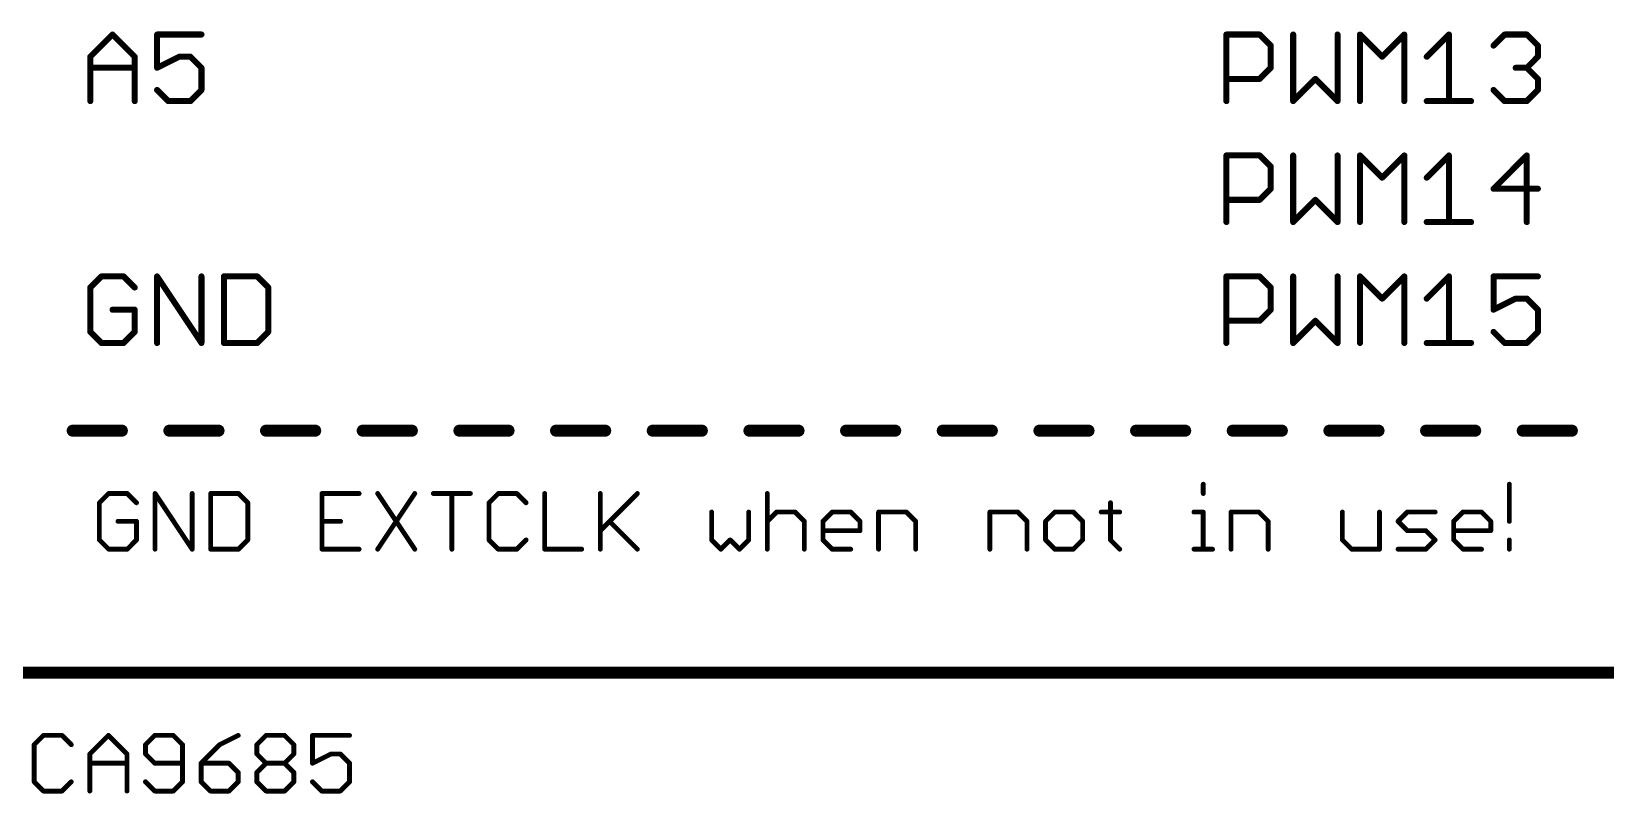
# Model space of a CAD drawing. Extents: x 0 to 264, y 0 to 182.
# Drawn here: x 115.46 to 148.54, y 111.76 to 127.76 of the extents above; entities that cross this region are included whole.
import ezdxf

# ---------------------------------------------------------------- set-up
doc = ezdxf.new("R2010")
doc.units = 0
for name, color, linetype in [('94', 12, 'CONTINUOUS'), ('95', 251, 'CONTINUOUS'), ('96', 251, 'CONTINUOUS')]:
    doc.layers.add(name, color=color, linetype=linetype)

msp = doc.modelspace()

# ---------------------------------------------------------------- linework, layer by layer
at = {"layer": '94'}
for points, const_width in [([(116.3311, 119.38), (117.3622, 119.38)], 0.254), ([(118.3622, 119.38), (119.3933, 119.38)], 0.254), ([(120.3933, 119.38), (121.4244, 119.38)], 0.254), ([(122.4244, 119.38), (123.4556, 119.38)], 0.254), ([(124.4556, 119.38), (125.4867, 119.38)], 0.254), ([(126.4867, 119.38), (127.5178, 119.38)], 0.254), ([(128.5178, 119.38), (129.5489, 119.38)], 0.254), ([(130.5489, 119.38), (131.58, 119.38)], 0.254), ([(132.58, 119.38), (133.6111, 119.38)], 0.254), ([(134.6111, 119.38), (135.6422, 119.38)], 0.254), ([(136.6422, 119.38), (137.6733, 119.38)], 0.254), ([(138.6733, 119.38), (139.7044, 119.38)], 0.254), ([(140.7044, 119.38), (141.7356, 119.38)], 0.254), ([(142.7356, 119.38), (143.7667, 119.38)], 0.254), ([(144.7667, 119.38), (145.7978, 119.38)], 0.254), ([(146.7978, 119.38), (147.8289, 119.38)], 0.254), ([(117.0857, 118.0602), (116.8908, 117.8653)], 0.1016), ([(117.4755, 118.0602), (117.0857, 118.0602)], 0.1016), ([(117.6704, 117.8653), (117.4755, 118.0602)], 0.1016), ([(118.0602, 116.8908), (118.0602, 118.0602)], 0.1016), ([(118.0602, 118.0602), (118.8398, 116.8908)], 0.1016), ([(118.8398, 116.8908), (118.8398, 118.0602)], 0.1016), ([(119.2296, 118.0602), (119.2296, 116.8908)], 0.1016), ([(119.8143, 118.0602), (119.2296, 118.0602)], 0.1016), ([(120.0092, 117.8653), (119.8143, 118.0602)], 0.1016), ([(122.348, 118.0602), (121.5684, 118.0602)], 0.1016), ([(121.5684, 118.0602), (121.5684, 116.8908)], 0.1016), ([(122.7378, 118.0602), (123.5174, 116.8908)], 0.1016), ([(123.5174, 118.0602), (122.7378, 116.8908)], 0.1016), ([(123.9072, 118.0602), (124.6868, 118.0602)], 0.1016), ([(124.297, 116.8908), (124.297, 118.0602)], 0.1016), ([(125.2715, 118.0602), (125.0766, 117.8653)], 0.1016), ([(125.6613, 118.0602), (125.2715, 118.0602)], 0.1016), ([(125.8562, 117.8653), (125.6613, 118.0602)], 0.1016), ([(126.246, 118.0602), (126.246, 116.8908)], 0.1016), ([(127.4154, 118.0602), (127.4154, 116.8908)], 0.1016), ([(127.4154, 117.2806), (128.195, 118.0602)], 0.1016), ([(130.9236, 118.0602), (130.9236, 116.8908)], 0.1016), ([(140.0838, 118.2551), (140.0838, 118.0602)], 0.1016), ([(146.5155, 118.2551), (146.5155, 117.4755)], 0.1016), ([(116.8908, 117.8653), (116.8908, 117.0857)], 0.1016), ([(120.0092, 117.0857), (120.0092, 117.8653)], 0.1016), ([(125.0766, 117.8653), (125.0766, 117.0857)], 0.1016), ([(138.1348, 117.8653), (138.1348, 117.0857)], 0.1016), ([(117.6704, 117.4755), (117.2806, 117.4755)], 0.1016), ([(117.6704, 117.0857), (117.6704, 117.4755)], 0.1016), ([(121.5684, 117.4755), (121.9582, 117.4755)], 0.1016), ([(127.6103, 117.4755), (128.195, 116.8908)], 0.1016), ([(129.7542, 117.6704), (129.7542, 117.0857)], 0.1016), ([(130.5338, 117.0857), (130.5338, 117.6704)], 0.1016), ([(130.9236, 117.4755), (131.1185, 117.6704)], 0.1016), ([(131.1185, 117.6704), (131.5083, 117.6704)], 0.1016), ([(131.5083, 117.6704), (131.7032, 117.4755)], 0.1016), ([(131.7032, 117.4755), (131.7032, 116.8908)], 0.1016), ([(132.093, 117.4755), (132.2879, 117.6704)], 0.1016), ([(132.093, 117.0857), (132.093, 117.4755)], 0.1016), ([(132.2879, 117.6704), (132.6777, 117.6704)], 0.1016), ([(132.6777, 117.6704), (132.8726, 117.4755)], 0.1016), ([(132.8726, 117.4755), (132.8726, 117.2806)], 0.1016), ([(133.2624, 116.8908), (133.2624, 117.6704)], 0.1016), ([(133.2624, 117.6704), (133.8471, 117.6704)], 0.1016), ([(133.8471, 117.6704), (134.042, 117.4755)], 0.1016), ([(134.042, 117.4755), (134.042, 116.8908)], 0.1016), ([(135.6012, 116.8908), (135.6012, 117.6704)], 0.1016), ([(135.6012, 117.6704), (136.1858, 117.6704)], 0.1016), ([(136.1858, 117.6704), (136.3807, 117.4755)], 0.1016), ([(136.3807, 117.4755), (136.3807, 116.8908)], 0.1016), ([(136.9654, 117.6704), (136.7705, 117.4755)], 0.1016), ([(136.7705, 117.4755), (136.7705, 117.0857)], 0.1016), ([(137.3552, 117.6704), (136.9654, 117.6704)], 0.1016), ([(137.5501, 117.4755), (137.3552, 117.6704)], 0.1016), ([(137.5501, 117.0857), (137.5501, 117.4755)], 0.1016), ([(137.9399, 117.6704), (138.3297, 117.6704)], 0.1016), ([(139.8889, 117.6704), (140.0838, 117.6704)], 0.1016), ([(140.0838, 117.6704), (140.0838, 116.8908)], 0.1016), ([(140.6685, 116.8908), (140.6685, 117.6704)], 0.1016), ([(140.6685, 117.6704), (141.2532, 117.6704)], 0.1016), ([(141.2532, 117.6704), (141.4481, 117.4755)], 0.1016), ([(141.4481, 117.4755), (141.4481, 116.8908)], 0.1016), ([(143.0073, 117.6704), (143.0073, 117.0857)], 0.1016), ([(143.7869, 116.8908), (143.7869, 117.6704)], 0.1016), ([(144.1767, 117.4755), (144.3716, 117.6704)], 0.1016), ([(144.3716, 117.2806), (144.1767, 117.4755)], 0.1016), ([(144.3716, 117.6704), (144.9563, 117.6704)], 0.1016), ([(145.3461, 117.4755), (145.541, 117.6704)], 0.1016), ([(145.3461, 117.0857), (145.3461, 117.4755)], 0.1016), ([(145.541, 117.6704), (145.9308, 117.6704)], 0.1016), ([(145.9308, 117.6704), (146.1257, 117.4755)], 0.1016), ([(146.1257, 117.4755), (146.1257, 117.2806)], 0.1016), ([(116.8908, 117.0857), (117.0857, 116.8908)], 0.1016), ([(117.4755, 116.8908), (117.6704, 117.0857)], 0.1016), ([(119.8143, 116.8908), (120.0092, 117.0857)], 0.1016), ([(125.0766, 117.0857), (125.2715, 116.8908)], 0.1016), ([(125.6613, 116.8908), (125.8562, 117.0857)], 0.1016), ([(129.7542, 117.0857), (129.9491, 116.8908)], 0.1016), ([(129.9491, 116.8908), (130.144, 117.0857)], 0.1016), ([(130.144, 117.0857), (130.3389, 116.8908)], 0.1016), ([(130.3389, 116.8908), (130.5338, 117.0857)], 0.1016), ([(132.8726, 117.2806), (132.093, 117.2806)], 0.1016), ([(132.2879, 116.8908), (132.093, 117.0857)], 0.1016), ([(136.7705, 117.0857), (136.9654, 116.8908)], 0.1016), ([(137.3552, 116.8908), (137.5501, 117.0857)], 0.1016), ([(138.1348, 117.0857), (138.3297, 116.8908)], 0.1016), ([(143.0073, 117.0857), (143.2022, 116.8908)], 0.1016), ([(144.7614, 117.2806), (144.3716, 117.2806)], 0.1016), ([(144.9563, 117.0857), (144.7614, 117.2806)], 0.1016), ([(144.7614, 116.8908), (144.9563, 117.0857)], 0.1016), ([(146.1257, 117.2806), (145.3461, 117.2806)], 0.1016), ([(145.541, 116.8908), (145.3461, 117.0857)], 0.1016), ([(146.5155, 117.0857), (146.5155, 116.8908)], 0.1016), ([(117.0857, 116.8908), (117.4755, 116.8908)], 0.1016), ([(119.2296, 116.8908), (119.8143, 116.8908)], 0.1016), ([(121.5684, 116.8908), (122.348, 116.8908)], 0.1016), ([(125.2715, 116.8908), (125.6613, 116.8908)], 0.1016), ([(126.246, 116.8908), (127.0256, 116.8908)], 0.1016), ([(132.6777, 116.8908), (132.2879, 116.8908)], 0.1016), ([(136.9654, 116.8908), (137.3552, 116.8908)], 0.1016), ([(139.8889, 116.8908), (140.2787, 116.8908)], 0.1016), ([(143.2022, 116.8908), (143.7869, 116.8908)], 0.1016), ([(144.1767, 116.8908), (144.7614, 116.8908)], 0.1016), ([(145.9308, 116.8908), (145.541, 116.8908)], 0.1016), ([(149.86, 114.3), (114.3, 114.3)], 0.254)]:
    msp.add_lwpolyline(points, dxfattribs=dict(at, const_width=const_width))
for points, const_width in [([(116.3311, 119.4435, 1), (116.3311, 119.3165)], 0.127), ([(117.3622, 119.3165, 1), (117.3622, 119.4435)], 0.127), ([(118.3622, 119.4435, 1), (118.3622, 119.3165)], 0.127), ([(119.3933, 119.3165, 1), (119.3933, 119.4435)], 0.127), ([(120.3933, 119.4435, 1), (120.3933, 119.3165)], 0.127), ([(121.4244, 119.3165, 1), (121.4244, 119.4435)], 0.127), ([(122.4244, 119.4435, 1), (122.4244, 119.3165)], 0.127), ([(123.4556, 119.3165, 1), (123.4556, 119.4435)], 0.127), ([(124.4556, 119.4435, 1), (124.4556, 119.3165)], 0.127), ([(125.4867, 119.3165, 1), (125.4867, 119.4435)], 0.127), ([(126.4867, 119.4435, 1), (126.4867, 119.3165)], 0.127), ([(127.5178, 119.3165, 1), (127.5178, 119.4435)], 0.127), ([(128.5178, 119.4435, 1), (128.5178, 119.3165)], 0.127), ([(129.5489, 119.3165, 1), (129.5489, 119.4435)], 0.127), ([(130.5489, 119.4435, 1), (130.5489, 119.3165)], 0.127), ([(131.58, 119.3165, 1), (131.58, 119.4435)], 0.127), ([(132.58, 119.4435, 1), (132.58, 119.3165)], 0.127), ([(133.6111, 119.3165, 1), (133.6111, 119.4435)], 0.127), ([(134.6111, 119.4435, 1), (134.6111, 119.3165)], 0.127), ([(135.6422, 119.3165, 1), (135.6422, 119.4435)], 0.127), ([(136.6422, 119.4435, 1), (136.6422, 119.3165)], 0.127), ([(137.6733, 119.3165, 1), (137.6733, 119.4435)], 0.127), ([(138.6733, 119.4435, 1), (138.6733, 119.3165)], 0.127), ([(139.7044, 119.3165, 1), (139.7044, 119.4435)], 0.127), ([(140.7044, 119.4435, 1), (140.7044, 119.3165)], 0.127), ([(141.7356, 119.3165, 1), (141.7356, 119.4435)], 0.127), ([(142.7356, 119.4435, 1), (142.7356, 119.3165)], 0.127), ([(143.7667, 119.3165, 1), (143.7667, 119.4435)], 0.127), ([(144.7667, 119.4435, 1), (144.7667, 119.3165)], 0.127), ([(145.7978, 119.3165, 1), (145.7978, 119.4435)], 0.127), ([(146.7978, 119.4435, 1), (146.7978, 119.3165)], 0.127), ([(147.8289, 119.3165, 1), (147.8289, 119.4435)], 0.127), ([(117.0857, 118.0856, 1), (117.0857, 118.0348)], 0.0508), ([(117.1037, 118.0422, 1), (117.0677, 118.0782)], 0.0508), ([(117.4935, 118.0782, 1), (117.4575, 118.0422)], 0.0508), ([(117.4755, 118.0348, 1), (117.4755, 118.0856)], 0.0508), ([(118.0856, 118.0602, 1), (118.0348, 118.0602)], 0.0508), ([(118.0813, 118.0743, 1), (118.0391, 118.0461)], 0.0508), ([(118.8652, 118.0602, 1), (118.8144, 118.0602)], 0.0508), ([(119.255, 118.0602, 1), (119.2042, 118.0602)], 0.0508), ([(119.2296, 118.0856, 1), (119.2296, 118.0348)], 0.0508), ([(119.8323, 118.0782, 1), (119.7963, 118.0422)], 0.0508), ([(119.8143, 118.0348, 1), (119.8143, 118.0856)], 0.0508), ([(121.5684, 118.0856, 1), (121.5684, 118.0348)], 0.0508), ([(121.5938, 118.0602, 1), (121.543, 118.0602)], 0.0508), ([(122.348, 118.0348, 1), (122.348, 118.0856)], 0.0508), ([(122.7589, 118.0743, 1), (122.7167, 118.0461)], 0.0508), ([(123.5385, 118.0461, 1), (123.4962, 118.0743)], 0.0508), ([(123.9072, 118.0856, 1), (123.9072, 118.0348)], 0.0508), ([(124.3224, 118.0602, 1), (124.2716, 118.0602)], 0.0508), ([(124.6868, 118.0348, 1), (124.6868, 118.0856)], 0.0508), ([(125.2715, 118.0856, 1), (125.2715, 118.0348)], 0.0508), ([(125.2894, 118.0422, 1), (125.2535, 118.0782)], 0.0508), ([(125.6792, 118.0782, 1), (125.6433, 118.0422)], 0.0508), ([(125.6613, 118.0348, 1), (125.6613, 118.0856)], 0.0508), ([(126.2714, 118.0602, 1), (126.2206, 118.0602)], 0.0508), ([(127.4408, 118.0602, 1), (127.39, 118.0602)], 0.0508), ([(128.2129, 118.0422, 1), (128.177, 118.0782)], 0.0508), ([(130.949, 118.0602, 1), (130.8982, 118.0602)], 0.0508), ([(140.1092, 118.2551, 1), (140.0584, 118.2551)], 0.0508), ([(140.0584, 118.0602, 1), (140.1092, 118.0602)], 0.0508), ([(146.5409, 118.2551, 1), (146.4901, 118.2551)], 0.0508), ([(116.8728, 117.8833, 1), (116.9088, 117.8473)], 0.0508), ([(116.9162, 117.8653, 1), (116.8654, 117.8653)], 0.0508), ([(117.6524, 117.8473, 1), (117.6884, 117.8833)], 0.0508), ([(120.0346, 117.8653, 1), (119.9838, 117.8653)], 0.0508), ([(119.9912, 117.8473, 1), (120.0272, 117.8833)], 0.0508), ([(125.0586, 117.8833, 1), (125.0945, 117.8473)], 0.0508), ([(125.102, 117.8653, 1), (125.0512, 117.8653)], 0.0508), ([(125.8382, 117.8473, 1), (125.8741, 117.8833)], 0.0508), ([(138.1602, 117.8653, 1), (138.1094, 117.8653)], 0.0508), ([(117.2806, 117.5009, 1), (117.2806, 117.4501)], 0.0508), ([(117.6958, 117.4755, 1), (117.645, 117.4755)], 0.0508), ([(117.6704, 117.4501, 1), (117.6704, 117.5009)], 0.0508), ([(121.5684, 117.5009, 1), (121.5684, 117.4501)], 0.0508), ([(121.9582, 117.4501, 1), (121.9582, 117.5009)], 0.0508), ([(127.6282, 117.4935, 1), (127.5923, 117.4575)], 0.0508), ([(129.7796, 117.6704, 1), (129.7288, 117.6704)], 0.0508), ([(130.5592, 117.6704, 1), (130.5084, 117.6704)], 0.0508), ([(130.9056, 117.4935, 1), (130.9415, 117.4575)], 0.0508), ([(131.1185, 117.6958, 1), (131.1185, 117.645)], 0.0508), ([(131.1364, 117.6524, 1), (131.1005, 117.6884)], 0.0508), ([(131.5262, 117.6884, 1), (131.4903, 117.6524)], 0.0508), ([(131.5083, 117.645, 1), (131.5083, 117.6958)], 0.0508), ([(131.7286, 117.4755, 1), (131.6778, 117.4755)], 0.0508), ([(131.6852, 117.4575, 1), (131.7211, 117.4935)], 0.0508), ([(132.075, 117.4935, 1), (132.1109, 117.4575)], 0.0508), ([(132.1184, 117.4755, 1), (132.0676, 117.4755)], 0.0508), ([(132.2879, 117.6958, 1), (132.2879, 117.645)], 0.0508), ([(132.3058, 117.6524, 1), (132.2699, 117.6884)], 0.0508), ([(132.6956, 117.6884, 1), (132.6597, 117.6524)], 0.0508), ([(132.6777, 117.645, 1), (132.6777, 117.6958)], 0.0508), ([(132.898, 117.4755, 1), (132.8472, 117.4755)], 0.0508), ([(132.8546, 117.4575, 1), (132.8905, 117.4935)], 0.0508), ([(133.2878, 117.6704, 1), (133.237, 117.6704)], 0.0508), ([(133.2624, 117.6958, 1), (133.2624, 117.645)], 0.0508), ([(133.865, 117.6884, 1), (133.8291, 117.6524)], 0.0508), ([(133.8471, 117.645, 1), (133.8471, 117.6958)], 0.0508), ([(134.0674, 117.4755, 1), (134.0166, 117.4755)], 0.0508), ([(134.024, 117.4575, 1), (134.0599, 117.4935)], 0.0508), ([(135.6266, 117.6704, 1), (135.5758, 117.6704)], 0.0508), ([(135.6012, 117.6958, 1), (135.6012, 117.645)], 0.0508), ([(136.2038, 117.6884, 1), (136.1679, 117.6524)], 0.0508), ([(136.1858, 117.645, 1), (136.1858, 117.6958)], 0.0508), ([(136.4061, 117.4755, 1), (136.3553, 117.4755)], 0.0508), ([(136.3628, 117.4575, 1), (136.3987, 117.4935)], 0.0508), ([(136.7959, 117.4755, 1), (136.7451, 117.4755)], 0.0508), ([(136.7526, 117.4935, 1), (136.7885, 117.4575)], 0.0508), ([(136.9654, 117.6958, 1), (136.9654, 117.645)], 0.0508), ([(136.9834, 117.6524, 1), (136.9475, 117.6884)], 0.0508), ([(137.3732, 117.6884, 1), (137.3373, 117.6524)], 0.0508), ([(137.3552, 117.645, 1), (137.3552, 117.6958)], 0.0508), ([(137.5755, 117.4755, 1), (137.5247, 117.4755)], 0.0508), ([(137.5322, 117.4575, 1), (137.5681, 117.4935)], 0.0508), ([(137.9399, 117.6958, 1), (137.9399, 117.645)], 0.0508), ([(138.3297, 117.645, 1), (138.3297, 117.6958)], 0.0508), ([(139.8889, 117.6958, 1), (139.8889, 117.645)], 0.0508), ([(140.1092, 117.6704, 1), (140.0584, 117.6704)], 0.0508), ([(140.0838, 117.645, 1), (140.0838, 117.6958)], 0.0508), ([(140.6939, 117.6704, 1), (140.6431, 117.6704)], 0.0508), ([(140.6685, 117.6958, 1), (140.6685, 117.645)], 0.0508), ([(141.2712, 117.6884, 1), (141.2353, 117.6524)], 0.0508), ([(141.2532, 117.645, 1), (141.2532, 117.6958)], 0.0508), ([(141.4735, 117.4755, 1), (141.4227, 117.4755)], 0.0508), ([(141.4302, 117.4575, 1), (141.4661, 117.4935)], 0.0508), ([(143.0327, 117.6704, 1), (142.9819, 117.6704)], 0.0508), ([(143.8123, 117.6704, 1), (143.7615, 117.6704)], 0.0508), ([(144.1947, 117.4935, 1), (144.1588, 117.4575)], 0.0508), ([(144.1588, 117.4935, 1), (144.1947, 117.4575)], 0.0508), ([(144.3716, 117.6958, 1), (144.3716, 117.645)], 0.0508), ([(144.3896, 117.6524, 1), (144.3537, 117.6884)], 0.0508), ([(144.9563, 117.645, 1), (144.9563, 117.6958)], 0.0508), ([(145.3715, 117.4755, 1), (145.3207, 117.4755)], 0.0508), ([(145.3282, 117.4935, 1), (145.3641, 117.4575)], 0.0508), ([(145.541, 117.6958, 1), (145.541, 117.645)], 0.0508), ([(145.559, 117.6524, 1), (145.5231, 117.6884)], 0.0508), ([(145.9488, 117.6884, 1), (145.9129, 117.6524)], 0.0508), ([(145.9308, 117.645, 1), (145.9308, 117.6958)], 0.0508), ([(146.1511, 117.4755, 1), (146.1003, 117.4755)], 0.0508), ([(146.1078, 117.4575, 1), (146.1437, 117.4935)], 0.0508), ([(146.4901, 117.4755, 1), (146.5409, 117.4755)], 0.0508), ([(116.9088, 117.1037, 1), (116.8728, 117.0677)], 0.0508), ([(116.8654, 117.0857, 1), (116.9162, 117.0857)], 0.0508), ([(117.645, 117.0857, 1), (117.6958, 117.0857)], 0.0508), ([(117.6884, 117.0677, 1), (117.6524, 117.1037)], 0.0508), ([(119.9838, 117.0857, 1), (120.0346, 117.0857)], 0.0508), ([(120.0272, 117.0677, 1), (119.9912, 117.1037)], 0.0508), ([(125.0945, 117.1037, 1), (125.0586, 117.0677)], 0.0508), ([(125.0512, 117.0857, 1), (125.102, 117.0857)], 0.0508), ([(125.8741, 117.0677, 1), (125.8382, 117.1037)], 0.0508), ([(127.3974, 117.2986, 1), (127.4333, 117.2626)], 0.0508), ([(129.7721, 117.1037, 1), (129.7362, 117.0677)], 0.0508), ([(129.7288, 117.0857, 1), (129.7796, 117.0857)], 0.0508), ([(130.1619, 117.1037, 1), (130.126, 117.0677)], 0.0508), ([(130.1619, 117.0677, 1), (130.126, 117.1037)], 0.0508), ([(130.5084, 117.0857, 1), (130.5592, 117.0857)], 0.0508), ([(130.5517, 117.0677, 1), (130.5158, 117.1037)], 0.0508), ([(132.1109, 117.1037, 1), (132.075, 117.0677)], 0.0508), ([(132.093, 117.306, 1), (132.093, 117.2552)], 0.0508), ([(132.0676, 117.0857, 1), (132.1184, 117.0857)], 0.0508), ([(132.8472, 117.2806, 1), (132.898, 117.2806)], 0.0508), ([(132.8726, 117.2552, 1), (132.8726, 117.306)], 0.0508), ([(136.7885, 117.1037, 1), (136.7526, 117.0677)], 0.0508), ([(136.7451, 117.0857, 1), (136.7959, 117.0857)], 0.0508), ([(137.5247, 117.0857, 1), (137.5755, 117.0857)], 0.0508), ([(137.5681, 117.0677, 1), (137.5322, 117.1037)], 0.0508), ([(138.1528, 117.1037, 1), (138.1169, 117.0677)], 0.0508), ([(138.1094, 117.0857, 1), (138.1602, 117.0857)], 0.0508), ([(143.0253, 117.1037, 1), (142.9894, 117.0677)], 0.0508), ([(142.9819, 117.0857, 1), (143.0327, 117.0857)], 0.0508), ([(144.3716, 117.306, 1), (144.3716, 117.2552)], 0.0508), ([(144.3537, 117.2626, 1), (144.3896, 117.2986)], 0.0508), ([(144.7794, 117.2986, 1), (144.7435, 117.2626)], 0.0508), ([(144.7614, 117.2552, 1), (144.7614, 117.306)], 0.0508), ([(144.9743, 117.0677, 1), (144.9384, 117.1037)], 0.0508), ([(144.9384, 117.0677, 1), (144.9743, 117.1037)], 0.0508), ([(145.3461, 117.306, 1), (145.3461, 117.2552)], 0.0508), ([(145.3641, 117.1037, 1), (145.3282, 117.0677)], 0.0508), ([(145.3207, 117.0857, 1), (145.3715, 117.0857)], 0.0508), ([(146.1003, 117.2806, 1), (146.1511, 117.2806)], 0.0508), ([(146.1257, 117.2552, 1), (146.1257, 117.306)], 0.0508), ([(146.5409, 117.0857, 1), (146.4901, 117.0857)], 0.0508), ([(117.0857, 116.9162, 1), (117.0857, 116.8654)], 0.0508), ([(117.0677, 116.8728, 1), (117.1037, 116.9088)], 0.0508), ([(117.4575, 116.9088, 1), (117.4935, 116.8728)], 0.0508), ([(117.4755, 116.8654, 1), (117.4755, 116.9162)], 0.0508), ([(118.0348, 116.8908, 1), (118.0856, 116.8908)], 0.0508), ([(118.8144, 116.8908, 1), (118.8652, 116.8908)], 0.0508), ([(118.8187, 116.8767, 1), (118.8609, 116.9049)], 0.0508), ([(119.2296, 116.9162, 1), (119.2296, 116.8654)], 0.0508), ([(119.2042, 116.8908, 1), (119.255, 116.8908)], 0.0508), ([(119.7963, 116.9088, 1), (119.8323, 116.8728)], 0.0508), ([(119.8143, 116.8654, 1), (119.8143, 116.9162)], 0.0508), ([(121.5684, 116.9162, 1), (121.5684, 116.8654)], 0.0508), ([(121.543, 116.8908, 1), (121.5938, 116.8908)], 0.0508), ([(122.348, 116.8654, 1), (122.348, 116.9162)], 0.0508), ([(122.7167, 116.9049, 1), (122.7589, 116.8767)], 0.0508), ([(123.4962, 116.8767, 1), (123.5385, 116.9049)], 0.0508), ([(124.2716, 116.8908, 1), (124.3224, 116.8908)], 0.0508), ([(125.2715, 116.9162, 1), (125.2715, 116.8654)], 0.0508), ([(125.2535, 116.8728, 1), (125.2894, 116.9088)], 0.0508), ([(125.6433, 116.9088, 1), (125.6792, 116.8728)], 0.0508), ([(125.6613, 116.8654, 1), (125.6613, 116.9162)], 0.0508), ([(126.246, 116.9162, 1), (126.246, 116.8654)], 0.0508), ([(126.2206, 116.8908, 1), (126.2714, 116.8908)], 0.0508), ([(127.0256, 116.8654, 1), (127.0256, 116.9162)], 0.0508), ([(127.39, 116.8908, 1), (127.4408, 116.8908)], 0.0508), ([(128.177, 116.8728, 1), (128.2129, 116.9088)], 0.0508), ([(129.9311, 116.9088, 1), (129.967, 116.8728)], 0.0508), ([(129.9311, 116.8728, 1), (129.967, 116.9088)], 0.0508), ([(130.3209, 116.9088, 1), (130.3568, 116.8728)], 0.0508), ([(130.3209, 116.8728, 1), (130.3568, 116.9088)], 0.0508), ([(130.8982, 116.8908, 1), (130.949, 116.8908)], 0.0508), ([(131.6778, 116.8908, 1), (131.7286, 116.8908)], 0.0508), ([(132.2879, 116.9162, 1), (132.2879, 116.8654)], 0.0508), ([(132.2699, 116.8728, 1), (132.3058, 116.9088)], 0.0508), ([(132.6777, 116.8654, 1), (132.6777, 116.9162)], 0.0508), ([(133.237, 116.8908, 1), (133.2878, 116.8908)], 0.0508), ([(134.0166, 116.8908, 1), (134.0674, 116.8908)], 0.0508), ([(135.5758, 116.8908, 1), (135.6266, 116.8908)], 0.0508), ([(136.3553, 116.8908, 1), (136.4061, 116.8908)], 0.0508), ([(136.9654, 116.9162, 1), (136.9654, 116.8654)], 0.0508), ([(136.9475, 116.8728, 1), (136.9834, 116.9088)], 0.0508), ([(137.3373, 116.9088, 1), (137.3732, 116.8728)], 0.0508), ([(137.3552, 116.8654, 1), (137.3552, 116.9162)], 0.0508), ([(138.3118, 116.8728, 1), (138.3477, 116.9088)], 0.0508), ([(139.8889, 116.9162, 1), (139.8889, 116.8654)], 0.0508), ([(140.0584, 116.8908, 1), (140.1092, 116.8908)], 0.0508), ([(140.2787, 116.8654, 1), (140.2787, 116.9162)], 0.0508), ([(140.6431, 116.8908, 1), (140.6939, 116.8908)], 0.0508), ([(141.4227, 116.8908, 1), (141.4735, 116.8908)], 0.0508), ([(143.2022, 116.9162, 1), (143.2022, 116.8654)], 0.0508), ([(143.1843, 116.8728, 1), (143.2202, 116.9088)], 0.0508), ([(143.7615, 116.8908, 1), (143.8123, 116.8908)], 0.0508), ([(143.7869, 116.8654, 1), (143.7869, 116.9162)], 0.0508), ([(144.1767, 116.9162, 1), (144.1767, 116.8654)], 0.0508), ([(144.7435, 116.9088, 1), (144.7794, 116.8728)], 0.0508), ([(144.7614, 116.8654, 1), (144.7614, 116.9162)], 0.0508), ([(145.541, 116.9162, 1), (145.541, 116.8654)], 0.0508), ([(145.5231, 116.8728, 1), (145.559, 116.9088)], 0.0508), ([(145.9308, 116.8654, 1), (145.9308, 116.9162)], 0.0508), ([(146.4901, 116.8908, 1), (146.5409, 116.8908)], 0.0508)]:
    msp.add_lwpolyline(points, format="xyb", dxfattribs=dict(at, const_width=const_width))
at = {"layer": '95', "const_width": 0.127}
for points in [[(116.7003, 127.2336), (117.1664, 127.6997)], [(117.1664, 127.6997), (117.6324, 127.2336)], [(119.0357, 127.6997), (118.1036, 127.6997)], [(118.1036, 127.6997), (118.1036, 127.0006)], [(140.5703, 126.3015), (140.5703, 127.6997)], [(140.5703, 127.6997), (141.2694, 127.6997)], [(141.2694, 127.6997), (141.5024, 127.4667)], [(141.9736, 127.6997), (141.9736, 126.3015)], [(142.9057, 126.3015), (142.9057, 127.6997)], [(143.3769, 126.3015), (143.3769, 127.6997)], [(143.3769, 127.6997), (143.8429, 127.2336)], [(143.8429, 127.2336), (144.309, 127.6997)], [(144.309, 127.6997), (144.309, 126.3015)], [(144.7801, 127.2336), (145.2462, 127.6997)], [(145.2462, 127.6997), (145.2462, 126.3015)], [(146.1834, 127.4667), (146.4164, 127.6997)], [(146.4164, 127.6997), (146.8825, 127.6997)], [(146.8825, 127.6997), (147.1155, 127.4667)], [(141.5024, 127.4667), (141.5024, 127.0006)], [(147.1155, 127.4667), (147.1155, 127.2336)], [(116.7003, 126.3015), (116.7003, 127.2336)], [(116.7003, 127.0006), (117.6324, 127.0006)], [(117.6324, 127.2336), (117.6324, 126.3015)], [(118.1036, 127.0006), (118.5696, 127.2336)], [(118.5696, 127.2336), (118.8027, 127.2336)], [(118.8027, 127.2336), (119.0357, 127.0006)], [(119.0357, 127.0006), (119.0357, 126.5345)], [(141.5024, 127.0006), (141.2694, 126.7676)], [(146.8825, 127.0006), (146.6495, 127.0006)], [(147.1155, 127.2336), (146.8825, 127.0006)], [(146.8825, 127.0006), (147.1155, 126.7676)], [(141.2694, 126.7676), (140.5703, 126.7676)], [(141.9736, 126.3015), (142.4396, 126.7676)], [(142.4396, 126.7676), (142.9057, 126.3015)], [(147.1155, 126.7676), (147.1155, 126.5345)], [(118.3366, 126.3015), (118.1036, 126.5345)], [(118.8027, 126.3015), (118.3366, 126.3015)], [(119.0357, 126.5345), (118.8027, 126.3015)], [(144.7801, 126.3015), (145.7123, 126.3015)], [(146.4164, 126.3015), (146.1834, 126.5345)], [(146.8825, 126.3015), (146.4164, 126.3015)], [(147.1155, 126.5345), (146.8825, 126.3015)], [(140.5703, 123.7615), (140.5703, 125.1597)], [(140.5703, 125.1597), (141.2694, 125.1597)], [(141.2694, 125.1597), (141.5024, 124.9267)], [(141.9736, 125.1597), (141.9736, 123.7615)], [(142.9057, 123.7615), (142.9057, 125.1597)], [(143.3769, 123.7615), (143.3769, 125.1597)], [(143.3769, 125.1597), (143.8429, 124.6936)], [(143.8429, 124.6936), (144.309, 125.1597)], [(144.309, 125.1597), (144.309, 123.7615)], [(144.7801, 124.6936), (145.2462, 125.1597)], [(145.2462, 125.1597), (145.2462, 123.7615)], [(146.8825, 125.1597), (146.1834, 124.4606)], [(146.8825, 123.7615), (146.8825, 125.1597)], [(141.5024, 124.9267), (141.5024, 124.4606)], [(141.5024, 124.4606), (141.2694, 124.2276)], [(146.1834, 124.4606), (147.1155, 124.4606)], [(141.2694, 124.2276), (140.5703, 124.2276)], [(141.9736, 123.7615), (142.4396, 124.2276)], [(142.4396, 124.2276), (142.9057, 123.7615)], [(144.7801, 123.7615), (145.7123, 123.7615)], [(116.9333, 122.6197), (116.7003, 122.3867)], [(116.7003, 122.3867), (116.7003, 121.4545)], [(117.3994, 122.6197), (116.9333, 122.6197)], [(117.6324, 122.3867), (117.3994, 122.6197)], [(118.1036, 121.2215), (118.1036, 122.6197)], [(118.1036, 122.6197), (119.0357, 121.2215)], [(119.0357, 121.2215), (119.0357, 122.6197)], [(119.5069, 122.6197), (119.5069, 121.2215)], [(120.206, 122.6197), (119.5069, 122.6197)], [(120.439, 122.3867), (120.206, 122.6197)], [(120.439, 121.4545), (120.439, 122.3867)], [(140.5703, 121.2215), (140.5703, 122.6197)], [(140.5703, 122.6197), (141.2694, 122.6197)], [(141.2694, 122.6197), (141.5024, 122.3867)], [(141.5024, 122.3867), (141.5024, 121.9206)], [(141.9736, 122.6197), (141.9736, 121.2215)], [(142.9057, 121.2215), (142.9057, 122.6197)], [(143.3769, 121.2215), (143.3769, 122.6197)], [(143.3769, 122.6197), (143.8429, 122.1536)], [(143.8429, 122.1536), (144.309, 122.6197)], [(144.309, 122.6197), (144.309, 121.2215)], [(144.7801, 122.1536), (145.2462, 122.6197)], [(145.2462, 122.6197), (145.2462, 121.2215)], [(147.1155, 122.6197), (146.1834, 122.6197)], [(146.1834, 122.6197), (146.1834, 121.9206)], [(146.1834, 121.9206), (146.6495, 122.1536)], [(146.6495, 122.1536), (146.8825, 122.1536)], [(146.8825, 122.1536), (147.1155, 121.9206)], [(117.6324, 121.9206), (117.1664, 121.9206)], [(117.6324, 121.4545), (117.6324, 121.9206)], [(141.2694, 121.6876), (140.5703, 121.6876)], [(141.5024, 121.9206), (141.2694, 121.6876)], [(141.9736, 121.2215), (142.4396, 121.6876)], [(142.4396, 121.6876), (142.9057, 121.2215)], [(147.1155, 121.9206), (147.1155, 121.4545)], [(116.7003, 121.4545), (116.9333, 121.2215)], [(117.3994, 121.2215), (117.6324, 121.4545)], [(120.206, 121.2215), (120.439, 121.4545)], [(146.4164, 121.2215), (146.1834, 121.4545)], [(147.1155, 121.4545), (146.8825, 121.2215)], [(116.9333, 121.2215), (117.3994, 121.2215)], [(119.5069, 121.2215), (120.206, 121.2215)], [(144.7801, 121.2215), (145.7123, 121.2215)], [(146.8825, 121.2215), (146.4164, 121.2215)]]:
    msp.add_lwpolyline(points, dxfattribs=at)
at = {"layer": '95', "const_width": 0.0635}
for points in [[(117.1888, 127.7221, 1), (117.1439, 127.6772)], [(117.1888, 127.6772, 1), (117.1439, 127.7221)], [(118.1353, 127.6997, 1), (118.0718, 127.6997)], [(118.1036, 127.7314, 1), (118.1036, 127.6679)], [(119.0357, 127.6679, 1), (119.0357, 127.7314)], [(140.5703, 127.7314, 1), (140.5703, 127.6679)], [(140.6021, 127.6997, 1), (140.5386, 127.6997)], [(141.2919, 127.7221, 1), (141.2469, 127.6772)], [(141.2694, 127.6679, 1), (141.2694, 127.7314)], [(142.0053, 127.6997, 1), (141.9418, 127.6997)], [(142.9375, 127.6997, 1), (142.874, 127.6997)], [(143.4086, 127.6997, 1), (143.3451, 127.6997)], [(143.3993, 127.7221, 1), (143.3544, 127.6772)], [(144.3407, 127.6997, 1), (144.2772, 127.6997)], [(144.3314, 127.6772, 1), (144.2865, 127.7221)], [(145.278, 127.6997, 1), (145.2145, 127.6997)], [(145.2687, 127.6772, 1), (145.2237, 127.7221)], [(146.4164, 127.7314, 1), (146.4164, 127.6679)], [(146.4389, 127.6772, 1), (146.394, 127.7221)], [(146.905, 127.7221, 1), (146.8601, 127.6772)], [(146.8825, 127.6679, 1), (146.8825, 127.7314)], [(141.5342, 127.4667, 1), (141.4707, 127.4667)], [(141.48, 127.4442, 1), (141.5249, 127.4891)], [(146.161, 127.4891, 1), (146.2059, 127.4442)], [(147.1473, 127.4667, 1), (147.0838, 127.4667)], [(147.0931, 127.4442, 1), (147.138, 127.4891)], [(116.7321, 127.2336, 1), (116.6685, 127.2336)], [(116.6778, 127.2561, 1), (116.7228, 127.2112)], [(116.7003, 127.0323, 1), (116.7003, 126.9688)], [(117.6642, 127.2336, 1), (117.6007, 127.2336)], [(117.61, 127.2112, 1), (117.6549, 127.2561)], [(117.6324, 126.9688, 1), (117.6324, 127.0323)], [(118.0718, 127.0006, 1), (118.1353, 127.0006)], [(118.0894, 127.029, 1), (118.1178, 126.9722)], [(118.5696, 127.2654, 1), (118.5696, 127.2019)], [(118.5838, 127.2052, 1), (118.5554, 127.262)], [(118.8251, 127.2561, 1), (118.7802, 127.2112)], [(118.8027, 127.2019, 1), (118.8027, 127.2654)], [(119.0675, 127.0006, 1), (119.004, 127.0006)], [(119.0133, 126.9781, 1), (119.0582, 127.023)], [(141.4707, 127.0006, 1), (141.5342, 127.0006)], [(141.5249, 126.9781, 1), (141.48, 127.023)], [(143.8205, 127.2561, 1), (143.8654, 127.2112)], [(143.8205, 127.2112, 1), (143.8654, 127.2561)], [(144.7577, 127.2561, 1), (144.8026, 127.2112)], [(146.6495, 127.0323, 1), (146.6495, 126.9688)], [(146.905, 127.023, 1), (146.8601, 126.9781)], [(146.8601, 127.023, 1), (146.905, 126.9781)], [(146.8825, 126.9688, 1), (146.8825, 127.0323)], [(147.0838, 127.2336, 1), (147.1473, 127.2336)], [(147.138, 127.2112, 1), (147.0931, 127.2561)], [(140.5703, 126.7993, 1), (140.5703, 126.7358)], [(141.2469, 126.79, 1), (141.2919, 126.7451)], [(141.2694, 126.7358, 1), (141.2694, 126.7993)], [(142.4621, 126.79, 1), (142.4172, 126.7451)], [(142.4621, 126.7451, 1), (142.4172, 126.79)], [(147.1473, 126.7676, 1), (147.0838, 126.7676)], [(147.0931, 126.7451, 1), (147.138, 126.79)], [(118.126, 126.557, 1), (118.0811, 126.5121)], [(118.3366, 126.3333, 1), (118.3366, 126.2698)], [(118.3142, 126.279, 1), (118.3591, 126.324)], [(118.7802, 126.324, 1), (118.8251, 126.279)], [(118.8027, 126.2698, 1), (118.8027, 126.3333)], [(119.004, 126.5345, 1), (119.0675, 126.5345)], [(119.0582, 126.5121, 1), (119.0133, 126.557)], [(141.9511, 126.324, 1), (141.996, 126.279)], [(142.8833, 126.279, 1), (142.9282, 126.324)], [(144.7801, 126.3333, 1), (144.7801, 126.2698)], [(145.7123, 126.2698, 1), (145.7123, 126.3333)], [(146.2059, 126.557, 1), (146.161, 126.5121)], [(146.4164, 126.3333, 1), (146.4164, 126.2698)], [(146.394, 126.279, 1), (146.4389, 126.324)], [(146.8601, 126.324, 1), (146.905, 126.279)], [(146.8825, 126.2698, 1), (146.8825, 126.3333)], [(147.0838, 126.5345, 1), (147.1473, 126.5345)], [(147.138, 126.5121, 1), (147.0931, 126.557)], [(116.6685, 126.3015, 1), (116.7321, 126.3015)], [(117.6007, 126.3015, 1), (117.6642, 126.3015)], [(140.5386, 126.3015, 1), (140.6021, 126.3015)], [(141.9418, 126.3015, 1), (142.0053, 126.3015)], [(142.874, 126.3015, 1), (142.9375, 126.3015)], [(143.3451, 126.3015, 1), (143.4086, 126.3015)], [(144.2772, 126.3015, 1), (144.3407, 126.3015)], [(145.2145, 126.3015, 1), (145.278, 126.3015)], [(140.5703, 125.1914, 1), (140.5703, 125.1279)], [(140.6021, 125.1597, 1), (140.5386, 125.1597)], [(141.2919, 125.1821, 1), (141.2469, 125.1372)], [(141.2694, 125.1279, 1), (141.2694, 125.1914)], [(142.0053, 125.1597, 1), (141.9418, 125.1597)], [(142.9375, 125.1597, 1), (142.874, 125.1597)], [(143.4086, 125.1597, 1), (143.3451, 125.1597)], [(143.3993, 125.1821, 1), (143.3544, 125.1372)], [(144.3407, 125.1597, 1), (144.2772, 125.1597)], [(144.3314, 125.1372, 1), (144.2865, 125.1821)], [(145.278, 125.1597, 1), (145.2145, 125.1597)], [(145.2687, 125.1372, 1), (145.2237, 125.1821)], [(146.9143, 125.1597, 1), (146.8508, 125.1597)], [(146.905, 125.1372, 1), (146.8601, 125.1821)], [(141.5342, 124.9267, 1), (141.4707, 124.9267)], [(141.48, 124.9042, 1), (141.5249, 124.9491)], [(143.8205, 124.7161, 1), (143.8654, 124.6712)], [(143.8205, 124.6712, 1), (143.8654, 124.7161)], [(144.7577, 124.7161, 1), (144.8026, 124.6712)], [(141.4707, 124.4606, 1), (141.5342, 124.4606)], [(141.5249, 124.4381, 1), (141.48, 124.483)], [(146.1834, 124.4923, 1), (146.1834, 124.4288)], [(146.161, 124.483, 1), (146.2059, 124.4381)], [(147.1155, 124.4288, 1), (147.1155, 124.4923)], [(140.5703, 124.2593, 1), (140.5703, 124.1958)], [(141.2469, 124.25, 1), (141.2919, 124.2051)], [(141.2694, 124.1958, 1), (141.2694, 124.2593)], [(142.4621, 124.25, 1), (142.4172, 124.2051)], [(142.4621, 124.2051, 1), (142.4172, 124.25)], [(140.5386, 123.7615, 1), (140.6021, 123.7615)], [(141.9511, 123.784, 1), (141.996, 123.739)], [(141.9418, 123.7615, 1), (142.0053, 123.7615)], [(142.874, 123.7615, 1), (142.9375, 123.7615)], [(142.8833, 123.739, 1), (142.9282, 123.784)], [(143.3451, 123.7615, 1), (143.4086, 123.7615)], [(144.2772, 123.7615, 1), (144.3407, 123.7615)], [(144.7801, 123.7933, 1), (144.7801, 123.7298)], [(145.2145, 123.7615, 1), (145.278, 123.7615)], [(145.7123, 123.7298, 1), (145.7123, 123.7933)], [(146.8508, 123.7615, 1), (146.9143, 123.7615)], [(116.7321, 122.3867, 1), (116.6685, 122.3867)], [(116.6778, 122.4091, 1), (116.7228, 122.3642)], [(116.9333, 122.6514, 1), (116.9333, 122.5879)], [(116.9558, 122.5972, 1), (116.9109, 122.6421)], [(117.4218, 122.6421, 1), (117.3769, 122.5972)], [(117.3994, 122.5879, 1), (117.3994, 122.6514)], [(117.61, 122.3642, 1), (117.6549, 122.4091)], [(118.1353, 122.6197, 1), (118.0718, 122.6197)], [(118.13, 122.6373, 1), (118.0772, 122.6021)], [(119.0675, 122.6197, 1), (119.004, 122.6197)], [(119.5386, 122.6197, 1), (119.4751, 122.6197)], [(119.5069, 122.6514, 1), (119.5069, 122.5879)], [(120.2284, 122.6421, 1), (120.1835, 122.5972)], [(120.206, 122.5879, 1), (120.206, 122.6514)], [(120.4707, 122.3867, 1), (120.4072, 122.3867)], [(120.4165, 122.3642, 1), (120.4614, 122.4091)], [(140.5703, 122.6514, 1), (140.5703, 122.5879)], [(140.6021, 122.6197, 1), (140.5386, 122.6197)], [(141.2919, 122.6421, 1), (141.2469, 122.5972)], [(141.2694, 122.5879, 1), (141.2694, 122.6514)], [(141.5342, 122.3867, 1), (141.4707, 122.3867)], [(141.48, 122.3642, 1), (141.5249, 122.4091)], [(142.0053, 122.6197, 1), (141.9418, 122.6197)], [(142.9375, 122.6197, 1), (142.874, 122.6197)], [(143.4086, 122.6197, 1), (143.3451, 122.6197)], [(143.3993, 122.6421, 1), (143.3544, 122.5972)], [(144.3407, 122.6197, 1), (144.2772, 122.6197)], [(144.3314, 122.5972, 1), (144.2865, 122.6421)], [(145.278, 122.6197, 1), (145.2145, 122.6197)], [(145.2687, 122.5972, 1), (145.2237, 122.6421)], [(146.1834, 122.6514, 1), (146.1834, 122.5879)], [(146.2152, 122.6197, 1), (146.1517, 122.6197)], [(147.1155, 122.5879, 1), (147.1155, 122.6514)], [(143.8205, 122.1761, 1), (143.8654, 122.1312)], [(143.8205, 122.1312, 1), (143.8654, 122.1761)], [(144.7577, 122.1761, 1), (144.8026, 122.1312)], [(146.6495, 122.1854, 1), (146.6495, 122.1219)], [(146.6637, 122.1252, 1), (146.6353, 122.182)], [(146.905, 122.1761, 1), (146.8601, 122.1312)], [(146.8825, 122.1219, 1), (146.8825, 122.1854)], [(117.1664, 121.9523, 1), (117.1664, 121.8888)], [(117.6642, 121.9206, 1), (117.6007, 121.9206)], [(117.6324, 121.8888, 1), (117.6324, 121.9523)], [(140.5703, 121.7193, 1), (140.5703, 121.6558)], [(141.2469, 121.71, 1), (141.2919, 121.6651)], [(141.2694, 121.6558, 1), (141.2694, 121.7193)], [(141.4707, 121.9206, 1), (141.5342, 121.9206)], [(141.5249, 121.8981, 1), (141.48, 121.943)], [(142.4621, 121.71, 1), (142.4172, 121.6651)], [(142.4621, 121.6651, 1), (142.4172, 121.71)], [(146.1692, 121.949, 1), (146.1976, 121.8922)], [(146.1517, 121.9206, 1), (146.2152, 121.9206)], [(147.1473, 121.9206, 1), (147.0838, 121.9206)], [(147.0931, 121.8981, 1), (147.138, 121.943)], [(116.6685, 121.4545, 1), (116.7321, 121.4545)], [(116.7228, 121.477, 1), (116.6778, 121.4321)], [(117.6007, 121.4545, 1), (117.6642, 121.4545)], [(117.6549, 121.4321, 1), (117.61, 121.477)], [(120.4072, 121.4545, 1), (120.4707, 121.4545)], [(120.4614, 121.4321, 1), (120.4165, 121.477)], [(146.2059, 121.477, 1), (146.161, 121.4321)], [(147.0838, 121.4545, 1), (147.1473, 121.4545)], [(147.138, 121.4321, 1), (147.0931, 121.477)], [(116.9333, 121.2533, 1), (116.9333, 121.1898)], [(116.9109, 121.199, 1), (116.9558, 121.244)], [(117.3769, 121.244, 1), (117.4218, 121.199)], [(117.3994, 121.1898, 1), (117.3994, 121.2533)], [(118.0718, 121.2215, 1), (118.1353, 121.2215)], [(119.004, 121.2215, 1), (119.0675, 121.2215)], [(119.0093, 121.2039, 1), (119.0621, 121.2391)], [(119.4751, 121.2215, 1), (119.5386, 121.2215)], [(119.5069, 121.2533, 1), (119.5069, 121.1898)], [(120.1835, 121.244, 1), (120.2284, 121.199)], [(120.206, 121.1898, 1), (120.206, 121.2533)], [(140.5386, 121.2215, 1), (140.6021, 121.2215)], [(141.9511, 121.244, 1), (141.996, 121.199)], [(141.9418, 121.2215, 1), (142.0053, 121.2215)], [(142.874, 121.2215, 1), (142.9375, 121.2215)], [(142.8833, 121.199, 1), (142.9282, 121.244)], [(143.3451, 121.2215, 1), (143.4086, 121.2215)], [(144.2772, 121.2215, 1), (144.3407, 121.2215)], [(144.7801, 121.2533, 1), (144.7801, 121.1898)], [(145.2145, 121.2215, 1), (145.278, 121.2215)], [(145.7123, 121.1898, 1), (145.7123, 121.2533)], [(146.4164, 121.2533, 1), (146.4164, 121.1898)], [(146.394, 121.199, 1), (146.4389, 121.244)], [(146.8601, 121.244, 1), (146.905, 121.199)], [(146.8825, 121.1898, 1), (146.8825, 121.2533)]]:
    msp.add_lwpolyline(points, format="xyb", dxfattribs=at)
at = {"layer": '96', "const_width": 0.0508}
for points in [[(115.5022, 112.8033, 1), (115.5382, 112.7673)], [(115.5456, 112.7853, 1), (115.4948, 112.7853)], [(115.7151, 113.0056, 1), (115.7151, 112.9548)], [(115.7331, 112.9622, 1), (115.6971, 112.9982)], [(116.1229, 112.9982, 1), (116.0869, 112.9622)], [(116.1049, 112.9548, 1), (116.1049, 113.0056)], [(116.2818, 112.7673, 1), (116.3178, 112.8033)], [(117.0974, 112.9982, 1), (117.0614, 112.9622)], [(117.0974, 112.9622, 1), (117.0614, 112.9982)], [(117.841, 112.8033, 1), (117.877, 112.7673)], [(117.8844, 112.7853, 1), (117.8336, 112.7853)], [(118.0539, 113.0056, 1), (118.0539, 112.9548)], [(118.0718, 112.9622, 1), (118.0359, 112.9982)], [(118.4616, 112.9982, 1), (118.4257, 112.9622)], [(118.4437, 112.9548, 1), (118.4437, 113.0056)], [(118.664, 112.7853, 1), (118.6132, 112.7853)], [(118.6206, 112.7673, 1), (118.6565, 112.8033)], [(119.4068, 112.808, 1), (119.4295, 112.7626)], [(119.4361, 112.7673, 1), (119.4002, 112.8033)], [(119.8193, 112.9575, 1), (119.7966, 113.0029)], [(120.1798, 112.8033, 1), (120.2157, 112.7673)], [(120.2232, 112.7853, 1), (120.1724, 112.7853)], [(120.3927, 113.0056, 1), (120.3927, 112.9548)], [(120.4106, 112.9622, 1), (120.3747, 112.9982)], [(120.8004, 112.9982, 1), (120.7645, 112.9622)], [(120.7825, 112.9548, 1), (120.7825, 113.0056)], [(121.0028, 112.7853, 1), (120.952, 112.7853)], [(120.9594, 112.7673, 1), (120.9953, 112.8033)], [(121.3672, 113.0056, 1), (121.3672, 112.9548)], [(121.3926, 112.9802, 1), (121.3418, 112.9802)], [(122.1468, 112.9548, 1), (122.1468, 113.0056)], [(116.6716, 112.6084, 1), (116.7076, 112.5724)], [(116.715, 112.5904, 1), (116.6642, 112.5904)], [(117.4946, 112.5904, 1), (117.4438, 112.5904)], [(117.4512, 112.5724, 1), (117.4872, 112.6084)], [(117.877, 112.6084, 1), (117.841, 112.5724)], [(117.8336, 112.5904, 1), (117.8844, 112.5904)], [(120.2157, 112.6084, 1), (120.1798, 112.5724)], [(120.1724, 112.5904, 1), (120.2232, 112.5904)], [(120.952, 112.5904, 1), (121.0028, 112.5904)], [(120.9953, 112.5724, 1), (120.9594, 112.6084)], [(121.757, 112.6158, 1), (121.757, 112.565)], [(121.7683, 112.5677, 1), (121.7456, 112.6131)], [(121.9698, 112.6084, 1), (121.9339, 112.5724)], [(121.9519, 112.565, 1), (121.9519, 112.6158)], [(116.6896, 112.4209, 1), (116.6896, 112.3701)], [(117.4692, 112.3701, 1), (117.4692, 112.4209)], [(118.0539, 112.4209, 1), (118.0539, 112.3701)], [(118.0359, 112.3775, 1), (118.0718, 112.4135)], [(118.6386, 112.3701, 1), (118.6386, 112.4209)], [(119.0104, 112.4135, 1), (119.0463, 112.3775)], [(119.0538, 112.3955, 1), (119.003, 112.3955)], [(119.0284, 112.4209, 1), (119.0284, 112.3701)], [(119.631, 112.4135, 1), (119.5951, 112.3775)], [(119.6131, 112.3701, 1), (119.6131, 112.4209)], [(119.8334, 112.2006, 1), (119.7826, 112.2006)], [(119.79, 112.1826, 1), (119.8259, 112.2186)], [(120.1798, 112.2186, 1), (120.2157, 112.1826)], [(120.2232, 112.2006, 1), (120.1724, 112.2006)], [(120.3927, 112.4209, 1), (120.3927, 112.3701)], [(120.4106, 112.3775, 1), (120.3747, 112.4135)], [(120.3747, 112.3775, 1), (120.4106, 112.4135)], [(120.8004, 112.4135, 1), (120.7645, 112.3775)], [(120.7645, 112.4135, 1), (120.8004, 112.3775)], [(120.7825, 112.3701, 1), (120.7825, 112.4209)], [(121.0028, 112.2006, 1), (120.952, 112.2006)], [(120.9594, 112.1826, 1), (120.9953, 112.2186)], [(121.3558, 112.4182, 1), (121.3785, 112.3728)], [(121.3418, 112.3955, 1), (121.3926, 112.3955)], [(122.1722, 112.3955, 1), (122.1214, 112.3955)], [(122.1288, 112.3775, 1), (122.1647, 112.4135)], [(115.5382, 112.0237, 1), (115.5022, 111.9877)], [(115.4948, 112.0057, 1), (115.5456, 112.0057)], [(115.7151, 111.8362, 1), (115.7151, 111.7854)], [(115.6971, 111.7928, 1), (115.7331, 111.8288)], [(116.0869, 111.8288, 1), (116.1229, 111.7928)], [(116.1049, 111.7854, 1), (116.1049, 111.8362)], [(116.3178, 111.9877, 1), (116.2818, 112.0237)], [(116.6642, 111.8108, 1), (116.715, 111.8108)], [(117.4438, 111.8108, 1), (117.4946, 111.8108)], [(117.877, 112.0237, 1), (117.841, 111.9877)], [(118.0539, 111.8362, 1), (118.0539, 111.7854)], [(118.0359, 111.7928, 1), (118.0718, 111.8288)], [(118.4257, 111.8288, 1), (118.4616, 111.7928)], [(118.4437, 111.7854, 1), (118.4437, 111.8362)], [(118.6132, 112.0057, 1), (118.664, 112.0057)], [(118.6565, 111.9877, 1), (118.6206, 112.0237)], [(119.0463, 112.0237, 1), (119.0104, 111.9877)], [(119.003, 112.0057, 1), (119.0538, 112.0057)], [(119.2233, 111.8362, 1), (119.2233, 111.7854)], [(119.2053, 111.7928, 1), (119.2412, 111.8288)], [(119.5951, 111.8288, 1), (119.631, 111.7928)], [(119.6131, 111.7854, 1), (119.6131, 111.8362)], [(119.7826, 112.0057, 1), (119.8334, 112.0057)], [(119.8259, 111.9877, 1), (119.79, 112.0237)], [(120.2157, 112.0237, 1), (120.1798, 111.9877)], [(120.1724, 112.0057, 1), (120.2232, 112.0057)], [(120.3927, 111.8362, 1), (120.3927, 111.7854)], [(120.3747, 111.7928, 1), (120.4106, 111.8288)], [(120.7645, 111.8288, 1), (120.8004, 111.7928)], [(120.7825, 111.7854, 1), (120.7825, 111.8362)], [(120.952, 112.0057, 1), (121.0028, 112.0057)], [(120.9953, 111.9877, 1), (120.9594, 112.0237)], [(121.3851, 112.0237, 1), (121.3492, 111.9877)], [(121.5621, 111.8362, 1), (121.5621, 111.7854)], [(121.5441, 111.7928, 1), (121.58, 111.8288)], [(121.9339, 111.8288, 1), (121.9698, 111.7928)], [(121.9519, 111.7854, 1), (121.9519, 111.8362)], [(122.1214, 112.0057, 1), (122.1722, 112.0057)], [(122.1647, 111.9877, 1), (122.1288, 112.0237)]]:
    msp.add_lwpolyline(points, format="xyb", dxfattribs=at)
at = {"layer": '96', "const_width": 0.1016}
for points in [[(115.7151, 112.9802), (115.5202, 112.7853)], [(115.5202, 112.7853), (115.5202, 112.0057)], [(116.1049, 112.9802), (115.7151, 112.9802)], [(116.2998, 112.7853), (116.1049, 112.9802)], [(116.6896, 112.5904), (117.0794, 112.9802)], [(117.0794, 112.9802), (117.4692, 112.5904)], [(118.0539, 112.9802), (117.859, 112.7853)], [(117.859, 112.7853), (117.859, 112.5904)], [(118.4437, 112.9802), (118.0539, 112.9802)], [(118.6386, 112.7853), (118.4437, 112.9802)], [(118.6386, 112.0057), (118.6386, 112.7853)], [(119.4182, 112.7853), (119.0284, 112.3955)], [(119.808, 112.9802), (119.4182, 112.7853)], [(120.1978, 112.7853), (120.3927, 112.9802)], [(120.1978, 112.5904), (120.1978, 112.7853)], [(120.3927, 112.9802), (120.7825, 112.9802)], [(120.7825, 112.9802), (120.9774, 112.7853)], [(120.9774, 112.7853), (120.9774, 112.5904)], [(122.1468, 112.9802), (121.3672, 112.9802)], [(121.3672, 112.9802), (121.3672, 112.3955)], [(116.6896, 111.8108), (116.6896, 112.5904)], [(117.4692, 112.5904), (117.4692, 111.8108)], [(117.859, 112.5904), (118.0539, 112.3955)], [(120.3927, 112.3955), (120.1978, 112.5904)], [(120.9774, 112.5904), (120.7825, 112.3955)], [(121.3672, 112.3955), (121.757, 112.5904)], [(121.757, 112.5904), (121.9519, 112.5904)], [(121.9519, 112.5904), (122.1468, 112.3955)], [(116.6896, 112.3955), (117.4692, 112.3955)], [(118.0539, 112.3955), (118.6386, 112.3955)], [(119.0284, 112.3955), (119.0284, 112.0057)], [(119.6131, 112.3955), (119.0284, 112.3955)], [(119.808, 112.2006), (119.6131, 112.3955)], [(119.808, 112.0057), (119.808, 112.2006)], [(120.1978, 112.2006), (120.3927, 112.3955)], [(120.1978, 112.0057), (120.1978, 112.2006)], [(120.3927, 112.3955), (120.7825, 112.3955)], [(120.7825, 112.3955), (120.9774, 112.2006)], [(120.9774, 112.2006), (120.9774, 112.0057)], [(122.1468, 112.3955), (122.1468, 112.0057)], [(115.5202, 112.0057), (115.7151, 111.8108)], [(115.7151, 111.8108), (116.1049, 111.8108)], [(116.1049, 111.8108), (116.2998, 112.0057)], [(117.859, 112.0057), (118.0539, 111.8108)], [(118.0539, 111.8108), (118.4437, 111.8108)], [(118.4437, 111.8108), (118.6386, 112.0057)], [(119.0284, 112.0057), (119.2233, 111.8108)], [(119.2233, 111.8108), (119.6131, 111.8108)], [(119.6131, 111.8108), (119.808, 112.0057)], [(120.3927, 111.8108), (120.1978, 112.0057)], [(120.7825, 111.8108), (120.3927, 111.8108)], [(120.9774, 112.0057), (120.7825, 111.8108)], [(121.5621, 111.8108), (121.3672, 112.0057)], [(121.9519, 111.8108), (121.5621, 111.8108)], [(122.1468, 112.0057), (121.9519, 111.8108)]]:
    msp.add_lwpolyline(points, dxfattribs=at)

doc.saveas('drawing.dxf')
